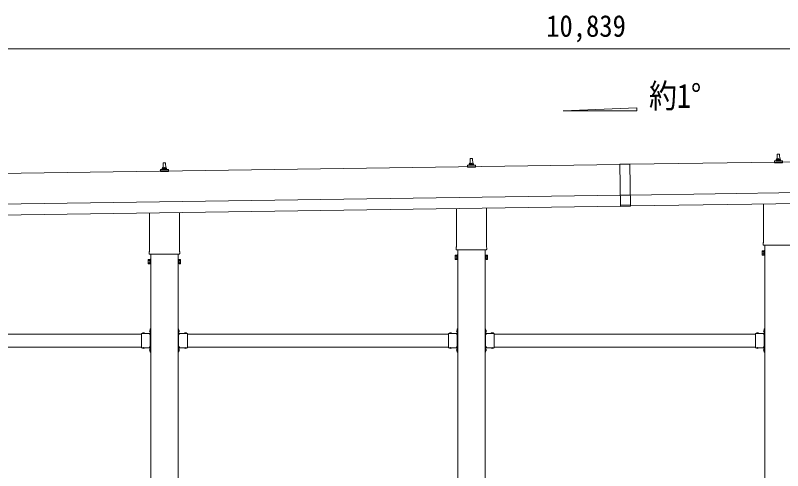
# Model space of a CAD drawing. Units: millimetres, scale not verified. Extents: x -13976 to 14131, y -9754 to 9646.
# Drawn here: x 2221 to 5720, y 1615 to 3692 of the extents above; entities that cross this region are included whole.
import ezdxf
from ezdxf.enums import TextEntityAlignment as Align

# ---------------------------------------------------------------- set-up
doc = ezdxf.new("R2010")
doc.units = ezdxf.units.MM
doc.header["$LTSCALE"] = 50
doc.linetypes.add('USER8', pattern=[4, 3, -1])
doc.layers.add('0-4_設備', color=4, linetype='Continuous', lineweight=9)
doc.layers.add('0-6_手摺', color=5, linetype='Continuous', lineweight=5)
doc.styles.add('ＭＳ ゴシック', font='')
doc.styles.get('ＭＳ ゴシック').set_extended_font_data('MS Gothic')

msp = doc.modelspace()

# ---------------------------------------------------------------- linework, layer by layer
at = {"layer": '0-4_設備'}
for p, q in [((10388.09, 3088.95), (5023.14, 3012.3)), ((5694.7, 3034.83), (5695.42, 3058.36)), ((5696.42, 3059.33), (5704.97, 3059.33)), ((5705.97, 3058.36), (5706.7, 3034.83)), ((4978.14, 3011.66), (-386.81, 2935.02)), ((2894.7, 2994.83), (2895.42, 3018.36)), ((2896.42, 3019.33), (2904.97, 3019.33)), ((2905.97, 3018.36), (2906.7, 2994.83)), ((4283.21, 3008.02), (4289.93, 3009.65)), ((4290.32, 3009.83), (4311.08, 3009.83)), ((4290.7, 3010.62), (4290.7, 3014.83)), ((4291.7, 3014.83), (4309.7, 3014.83)), ((4294.7, 3014.83), (4295.42, 3038.36)), ((4296.42, 3039.33), (4304.97, 3039.33)), ((4305.97, 3038.36), (4306.7, 3014.83)), ((4310.7, 3010.62), (4310.7, 3014.83)), ((4318.18, 3008.02), (4311.46, 3009.65)), ((4978.13, 3012.66), (5023.12, 3013.3)), ((4978.13, 3012.66), (4980.87, 2820.68)), ((5023.14, 3012.3), (4978.14, 3011.66)), ((5023.12, 3013.3), (5025.86, 2821.32)), ((5682.45, 3019.33), (5682.45, 3027.04)), ((5718.95, 3019.33), (5682.45, 3019.33)), ((5682.83, 3027.83), (5718.57, 3027.83)), ((5683.21, 3028.02), (5689.93, 3029.65)), ((5690.32, 3029.83), (5711.08, 3029.83)), ((5690.7, 3030.62), (5690.7, 3034.83)), ((5691.7, 3034.83), (5709.7, 3034.83)), ((5710.7, 3030.62), (5710.7, 3034.83)), ((5718.18, 3028.02), (5711.46, 3029.65)), ((5718.95, 3019.33), (5718.95, 3027.04)), ((2882.45, 2979.33), (2882.45, 2987.04)), ((2918.95, 2979.33), (2882.45, 2979.33)), ((2882.83, 2987.83), (2918.57, 2987.83)), ((2883.21, 2988.02), (2889.93, 2989.65)), ((2890.32, 2989.83), (2911.08, 2989.83)), ((2890.7, 2990.62), (2890.7, 2994.83)), ((2891.7, 2994.83), (2909.7, 2994.83)), ((2910.7, 2990.62), (2910.7, 2994.83)), ((2918.18, 2988.02), (2911.46, 2989.65)), ((2918.95, 2979.33), (2918.95, 2987.04)), ((4282.45, 2999.33), (4282.45, 3007.04)), ((4318.95, 2999.33), (4282.45, 2999.33)), ((4282.83, 3007.83), (4318.57, 3007.83)), ((4318.95, 2999.33), (4318.95, 3007.04)), ((5025.14, 2872.32), (10390.09, 2948.96)), ((-384.81, 2795.03), (4980.14, 2871.68)), ((5025.14, 2871.82), (4980.15, 2871.18)), ((5025.85, 2822.32), (10390.8, 2898.97)), ((-384.1, 2745.04), (4980.85, 2821.68)), ((4232.4, 2635.34), (4232.4, 2810.99)), ((4369, 2812.94), (4369, 2635.34)), ((5025.79, 2826.32), (4980.8, 2825.68)), ((5025.86, 2821.32), (4980.87, 2820.68)), ((5632.4, 2655.34), (5632.4, 2830.99)), ((2832.4, 2615.34), (2832.4, 2790.99)), ((2969, 2792.94), (2969, 2615.34)), ((4230.7, 2626.57), (4230.7, 2632.07)), ((4370.7, 2632.07), (4370.7, 2626.57)), ((5630.7, 2646.57), (5630.7, 2652.07)), ((5768.64, 2643.07), (5632.76, 2643.07)), ((5638.2, 2643.07), (5638.2, -289.43)), ((2830.7, 2606.57), (2830.7, 2612.07)), ((2968.64, 2603.07), (2832.76, 2603.07)), ((2838.2, 2603.07), (2838.2, -289.43)), ((2963.2, -289.43), (2963.2, 2603.07)), ((2970.7, 2612.07), (2970.7, 2606.57)), ((4226.7, 2597.07), (4227.46, 2598.38)), ((4226.7, 2597.07), (4226.7, 2580.07)), ((4233.7, 2593.48), (4227.46, 2593.48)), ((4368.64, 2623.07), (4232.76, 2623.07)), ((4238.2, 2623.07), (4238.2, -289.43)), ((4363.2, -289.43), (4363.2, 2623.07)), ((4367.7, 2593.48), (4373.94, 2593.48)), ((4374.7, 2597.07), (4373.94, 2598.38)), ((4374.7, 2597.07), (4374.7, 2580.07)), ((5626.7, 2617.07), (5627.46, 2618.38)), ((5626.7, 2617.07), (5626.7, 2600.07)), ((5626.7, 2600.07), (5627.46, 2598.75)), ((5633.7, 2613.48), (5627.46, 2613.48)), ((5633.7, 2603.66), (5627.46, 2603.66)), ((5633.7, 2598.75), (5627.46, 2598.75)), ((5636.2, 2599.37), (5633.7, 2599.37)), ((2826.7, 2577.07), (2827.46, 2578.38)), ((2826.7, 2577.07), (2826.7, 2560.07)), ((2826.7, 2560.07), (2827.46, 2558.75)), ((2833.7, 2573.48), (2827.46, 2573.48)), ((2833.7, 2563.66), (2827.46, 2563.66)), ((2833.7, 2558.75), (2827.46, 2558.75)), ((2836.2, 2559.37), (2833.7, 2559.37)), ((2965.2, 2559.37), (2967.7, 2559.37)), ((2967.7, 2573.48), (2973.94, 2573.48)), ((2967.7, 2563.66), (2973.94, 2563.66)), ((2967.7, 2558.75), (2973.94, 2558.75)), ((2974.7, 2577.07), (2973.94, 2578.38)), ((2974.7, 2560.07), (2973.94, 2558.75)), ((2974.7, 2577.07), (2974.7, 2560.07)), ((4226.7, 2580.07), (4227.46, 2578.75)), ((4233.7, 2583.66), (4227.46, 2583.66)), ((4233.7, 2578.75), (4227.46, 2578.75)), ((4236.2, 2579.37), (4233.7, 2579.37)), ((4365.2, 2579.37), (4367.7, 2579.37)), ((4367.7, 2583.66), (4373.94, 2583.66)), ((4367.7, 2578.75), (4373.94, 2578.75)), ((4374.7, 2580.07), (4373.94, 2578.75)), ((2796.2, 2241.57), (2796.2, 2175.57)), ((2796.2, 2241.57), (2836.2, 2241.57)), ((2799.3, 2242.08), (2799.3, 2241.57)), ((2799.3, 2241.57), (2811.1, 2241.57)), ((2835.69, 2257.47), (2836.2, 2257.47)), ((2836.2, 2261.57), (2838.2, 2261.57)), ((2836.2, 2261.57), (2836.2, 2241.57)), ((2836.2, 2257.47), (2836.2, 2245.67)), ((2838.2, 2254.57), (2836.2, 2254.57)), ((2838.2, 2248.57), (2836.2, 2248.57)), ((2838.2, 2261.57), (2838.2, 2241.57)), ((2965.2, 2261.57), (2963.2, 2261.57)), ((2963.2, 2261.57), (2963.2, 2241.57)), ((2963.2, 2254.57), (2965.2, 2254.57)), ((2963.2, 2248.57), (2965.2, 2248.57)), ((2965.2, 2261.57), (2965.2, 2241.57)), ((2965.71, 2257.47), (2965.2, 2257.47)), ((2965.2, 2257.47), (2965.2, 2245.67)), ((3005.2, 2241.57), (2965.2, 2241.57)), ((3002.1, 2241.57), (2990.3, 2241.57)), ((3002.1, 2242.08), (3002.1, 2241.57)), ((3005.2, 2241.57), (3005.2, 2175.57)), ((4196.2, 2241.57), (4196.2, 2175.57)), ((4196.2, 2241.57), (4236.2, 2241.57)), ((4199.3, 2242.08), (4199.3, 2241.57)), ((4199.3, 2241.57), (4211.1, 2241.57)), ((4235.69, 2257.47), (4236.2, 2257.47)), ((4236.2, 2261.57), (4238.2, 2261.57)), ((4236.2, 2261.57), (4236.2, 2241.57)), ((4236.2, 2257.47), (4236.2, 2245.67)), ((4238.2, 2254.57), (4236.2, 2254.57)), ((4238.2, 2248.57), (4236.2, 2248.57)), ((4238.2, 2261.57), (4238.2, 2241.57)), ((4365.2, 2261.57), (4363.2, 2261.57)), ((4363.2, 2261.57), (4363.2, 2241.57)), ((4363.2, 2254.57), (4365.2, 2254.57)), ((4363.2, 2248.57), (4365.2, 2248.57)), ((4365.2, 2261.57), (4365.2, 2241.57)), ((4365.71, 2257.47), (4365.2, 2257.47)), ((4365.2, 2257.47), (4365.2, 2245.67)), ((4405.2, 2241.57), (4365.2, 2241.57)), ((4402.1, 2241.57), (4390.3, 2241.57)), ((4402.1, 2242.08), (4402.1, 2241.57)), ((4405.2, 2241.57), (4405.2, 2175.57)), ((5596.2, 2241.57), (5596.2, 2175.57)), ((5596.2, 2241.57), (5636.2, 2241.57)), ((5599.3, 2242.08), (5599.3, 2241.57)), ((5599.3, 2241.57), (5611.1, 2241.57)), ((5635.69, 2257.47), (5636.2, 2257.47)), ((5636.2, 2261.57), (5638.2, 2261.57)), ((5636.2, 2261.57), (5636.2, 2241.57)), ((5636.2, 2257.47), (5636.2, 2245.67)), ((5638.2, 2254.57), (5636.2, 2254.57)), ((5638.2, 2248.57), (5636.2, 2248.57)), ((5638.2, 2261.57), (5638.2, 2241.57)), ((1605.2, 2238.57), (2796.2, 2238.57)), ((2836.2, 2237.57), (2836.2, 2179.57)), ((2965.2, 2237.57), (2965.2, 2179.57)), ((3005.2, 2238.57), (4196.2, 2238.57)), ((4236.2, 2237.57), (4236.2, 2179.57)), ((4365.2, 2237.57), (4365.2, 2179.57)), ((4405.2, 2238.57), (5596.2, 2238.57)), ((5636.2, 2237.57), (5636.2, 2179.57)), ((1605.2, 2178.57), (2796.2, 2178.57)), ((2796.2, 2175.57), (2836.2, 2175.57)), ((2799.3, 2175.06), (2799.3, 2175.57)), ((2799.3, 2175.57), (2811.1, 2175.57)), ((2832.2, 2178.57), (2837.7, 2178.57)), ((2836.2, 2177.57), (2832.2, 2177.57)), ((2835.69, 2171.47), (2836.2, 2171.47)), ((2836.2, 2175.57), (2836.2, 2155.57)), ((2836.2, 2171.47), (2836.2, 2159.67)), ((2838.2, 2175.57), (2838.2, 2155.57)), ((2963.2, 2175.57), (2963.2, 2155.57)), ((2969.2, 2178.57), (2963.7, 2178.57)), ((2965.2, 2177.57), (2969.2, 2177.57)), ((2965.2, 2175.57), (2965.2, 2155.57)), ((3005.2, 2175.57), (2965.2, 2175.57)), ((2965.71, 2171.47), (2965.2, 2171.47)), ((2965.2, 2171.47), (2965.2, 2159.67)), ((3002.1, 2175.57), (2990.3, 2175.57)), ((3002.1, 2175.06), (3002.1, 2175.57)), ((3005.2, 2178.57), (4196.2, 2178.57)), ((4196.2, 2175.57), (4236.2, 2175.57)), ((4199.3, 2175.06), (4199.3, 2175.57)), ((4199.3, 2175.57), (4211.1, 2175.57)), ((4232.2, 2178.57), (4237.7, 2178.57)), ((4236.2, 2177.57), (4232.2, 2177.57)), ((4235.69, 2171.47), (4236.2, 2171.47)), ((4236.2, 2175.57), (4236.2, 2155.57)), ((4236.2, 2171.47), (4236.2, 2159.67)), ((4238.2, 2175.57), (4238.2, 2155.57)), ((4363.2, 2175.57), (4363.2, 2155.57)), ((4369.2, 2178.57), (4363.7, 2178.57)), ((4365.2, 2177.57), (4369.2, 2177.57)), ((4365.2, 2175.57), (4365.2, 2155.57)), ((4405.2, 2175.57), (4365.2, 2175.57)), ((4365.71, 2171.47), (4365.2, 2171.47)), ((4365.2, 2171.47), (4365.2, 2159.67)), ((4402.1, 2175.57), (4390.3, 2175.57)), ((4402.1, 2175.06), (4402.1, 2175.57)), ((4405.2, 2178.57), (5596.2, 2178.57)), ((5596.2, 2175.57), (5636.2, 2175.57)), ((5599.3, 2175.06), (5599.3, 2175.57)), ((5599.3, 2175.57), (5611.1, 2175.57)), ((5632.2, 2178.57), (5637.7, 2178.57)), ((5636.2, 2177.57), (5632.2, 2177.57)), ((5635.69, 2171.47), (5636.2, 2171.47)), ((5636.2, 2175.57), (5636.2, 2155.57)), ((5636.2, 2171.47), (5636.2, 2159.67)), ((5638.2, 2175.57), (5638.2, 2155.57)), ((2838.2, 2168.57), (2836.2, 2168.57)), ((2838.2, 2162.57), (2836.2, 2162.57)), ((2836.2, 2155.57), (2838.2, 2155.57)), ((2963.2, 2168.57), (2965.2, 2168.57)), ((2963.2, 2162.57), (2965.2, 2162.57)), ((2965.2, 2155.57), (2963.2, 2155.57)), ((4238.2, 2168.57), (4236.2, 2168.57)), ((4238.2, 2162.57), (4236.2, 2162.57)), ((4236.2, 2155.57), (4238.2, 2155.57)), ((4363.2, 2168.57), (4365.2, 2168.57)), ((4363.2, 2162.57), (4365.2, 2162.57)), ((4365.2, 2155.57), (4363.2, 2155.57)), ((5638.2, 2168.57), (5636.2, 2168.57)), ((5638.2, 2162.57), (5636.2, 2162.57)), ((5636.2, 2155.57), (5638.2, 2155.57))]:
    msp.add_line(p, q, dxfattribs=at)
for points in [[(4719.04, 3256.86), (5055.04, 3269.27), (5055.04, 3256.86)], [(4236.2, 2578.07), (4236.2, 2599.07), (4238.2, 2599.07), (4238.2, 2578.07)], [(4365.2, 2578.07), (4365.2, 2599.07), (4363.2, 2599.07), (4363.2, 2578.07)], [(5636.2, 2598.07), (5636.2, 2619.07), (5638.2, 2619.07), (5638.2, 2598.07)], [(2836.2, 2558.07), (2836.2, 2579.07), (2838.2, 2579.07), (2838.2, 2558.07)], [(2965.2, 2558.07), (2965.2, 2579.07), (2963.2, 2579.07), (2963.2, 2558.07)]]:
    msp.add_lwpolyline(points, close=True, dxfattribs=at)
for points in [[(4233.7, 2578.75), (4233.7, 2598.38), (4227.46, 2598.38)], [(4233.7, 2579.37), (4233.7, 2597.77), (4236.2, 2597.77)], [(4367.7, 2579.37), (4367.7, 2597.77), (4365.2, 2597.77)], [(4367.7, 2578.75), (4367.7, 2598.38), (4373.94, 2598.38)], [(5633.7, 2598.75), (5633.7, 2618.38), (5627.46, 2618.38)], [(5633.7, 2599.37), (5633.7, 2617.77), (5636.2, 2617.77)], [(2833.7, 2558.75), (2833.7, 2578.38), (2827.46, 2578.38)], [(2833.7, 2559.37), (2833.7, 2577.77), (2836.2, 2577.77)], [(2967.7, 2559.37), (2967.7, 2577.77), (2965.2, 2577.77)], [(2967.7, 2558.75), (2967.7, 2578.38), (2973.94, 2578.38)], [(2799.3, 2242.08), (2811.1, 2242.08), (2811.1, 2241.57)], [(2835.69, 2257.47), (2835.69, 2245.67), (2836.2, 2245.67)], [(2965.71, 2257.47), (2965.71, 2245.67), (2965.2, 2245.67)], [(3002.1, 2242.08), (2990.3, 2242.08), (2990.3, 2241.57)], [(4199.3, 2242.08), (4211.1, 2242.08), (4211.1, 2241.57)], [(4235.69, 2257.47), (4235.69, 2245.67), (4236.2, 2245.67)], [(4365.71, 2257.47), (4365.71, 2245.67), (4365.2, 2245.67)], [(4402.1, 2242.08), (4390.3, 2242.08), (4390.3, 2241.57)], [(5599.3, 2242.08), (5611.1, 2242.08), (5611.1, 2241.57)], [(5635.69, 2257.47), (5635.69, 2245.67), (5636.2, 2245.67)], [(2836.2, 2237.57), (2832.2, 2237.57), (2832.2, 2239.57), (2836.2, 2239.57)], [(2832.2, 2238.57), (2837.7, 2238.57), (2837.7, 2178.57)], [(2969.2, 2238.57), (2963.7, 2238.57), (2963.7, 2178.57)], [(2965.2, 2237.57), (2969.2, 2237.57), (2969.2, 2239.57), (2965.2, 2239.57)], [(4236.2, 2237.57), (4232.2, 2237.57), (4232.2, 2239.57), (4236.2, 2239.57)], [(4232.2, 2238.57), (4237.7, 2238.57), (4237.7, 2178.57)], [(4369.2, 2238.57), (4363.7, 2238.57), (4363.7, 2178.57)], [(4365.2, 2237.57), (4369.2, 2237.57), (4369.2, 2239.57), (4365.2, 2239.57)], [(5636.2, 2237.57), (5632.2, 2237.57), (5632.2, 2239.57), (5636.2, 2239.57)], [(5632.2, 2238.57), (5637.7, 2238.57), (5637.7, 2178.57)], [(2799.3, 2175.06), (2811.1, 2175.06), (2811.1, 2175.57)], [(2836.2, 2179.57), (2832.2, 2179.57), (2832.2, 2177.57)], [(2835.69, 2171.47), (2835.69, 2159.67), (2836.2, 2159.67)], [(2965.2, 2179.57), (2969.2, 2179.57), (2969.2, 2177.57)], [(2965.71, 2171.47), (2965.71, 2159.67), (2965.2, 2159.67)], [(3002.1, 2175.06), (2990.3, 2175.06), (2990.3, 2175.57)], [(4199.3, 2175.06), (4211.1, 2175.06), (4211.1, 2175.57)], [(4236.2, 2179.57), (4232.2, 2179.57), (4232.2, 2177.57)], [(4235.69, 2171.47), (4235.69, 2159.67), (4236.2, 2159.67)], [(4365.2, 2179.57), (4369.2, 2179.57), (4369.2, 2177.57)], [(4365.71, 2171.47), (4365.71, 2159.67), (4365.2, 2159.67)], [(4402.1, 2175.06), (4390.3, 2175.06), (4390.3, 2175.57)], [(5599.3, 2175.06), (5611.1, 2175.06), (5611.1, 2175.57)], [(5636.2, 2179.57), (5632.2, 2179.57), (5632.2, 2177.57)], [(5635.69, 2171.47), (5635.69, 2159.67), (5636.2, 2159.67)]]:
    msp.add_lwpolyline(points, dxfattribs=at)
at = {"layer": '0-4_設備', "linetype": 'USER8'}
for points in [[(2802.7, 2244.18), (2804.05, 2241.4), (2805.2, 2240.79)], [(2807.7, 2244.18), (2806.34, 2241.4), (2805.2, 2240.79)], [(2833.59, 2254.07), (2836.37, 2252.72), (2836.97, 2251.57)], [(2833.59, 2249.07), (2836.37, 2250.43), (2836.97, 2251.57)], [(2967.81, 2254.07), (2965.03, 2252.72), (2964.42, 2251.57)], [(2967.81, 2249.07), (2965.03, 2250.43), (2964.42, 2251.57)], [(2993.7, 2244.18), (2995.05, 2241.4), (2996.2, 2240.79)], [(2998.7, 2244.18), (2997.34, 2241.4), (2996.2, 2240.79)], [(4202.7, 2244.18), (4204.05, 2241.4), (4205.2, 2240.79)], [(4207.7, 2244.18), (4206.34, 2241.4), (4205.2, 2240.79)], [(4233.59, 2254.07), (4236.37, 2252.72), (4236.97, 2251.57)], [(4233.59, 2249.07), (4236.37, 2250.43), (4236.97, 2251.57)], [(4367.81, 2254.07), (4365.03, 2252.72), (4364.42, 2251.57)], [(4367.81, 2249.07), (4365.03, 2250.43), (4364.42, 2251.57)], [(4393.7, 2244.18), (4395.05, 2241.4), (4396.2, 2240.79)], [(4398.7, 2244.18), (4397.34, 2241.4), (4396.2, 2240.79)], [(5602.7, 2244.18), (5604.05, 2241.4), (5605.2, 2240.79)], [(5607.7, 2244.18), (5606.34, 2241.4), (5605.2, 2240.79)], [(5633.59, 2254.07), (5636.37, 2252.72), (5636.97, 2251.57)], [(5633.59, 2249.07), (5636.37, 2250.43), (5636.97, 2251.57)], [(2802.7, 2172.96), (2804.05, 2175.74), (2805.2, 2176.35)], [(2807.7, 2172.96), (2806.34, 2175.74), (2805.2, 2176.35)], [(2993.7, 2172.96), (2995.05, 2175.74), (2996.2, 2176.35)], [(2998.7, 2172.96), (2997.34, 2175.74), (2996.2, 2176.35)], [(4202.7, 2172.96), (4204.05, 2175.74), (4205.2, 2176.35)], [(4207.7, 2172.96), (4206.34, 2175.74), (4205.2, 2176.35)], [(4393.7, 2172.96), (4395.05, 2175.74), (4396.2, 2176.35)], [(4398.7, 2172.96), (4397.34, 2175.74), (4396.2, 2176.35)], [(5602.7, 2172.96), (5604.05, 2175.74), (5605.2, 2176.35)], [(5607.7, 2172.96), (5606.34, 2175.74), (5605.2, 2176.35)], [(2833.59, 2168.07), (2836.37, 2166.72), (2836.97, 2165.57)], [(2833.59, 2163.07), (2836.37, 2164.43), (2836.97, 2165.57)], [(2967.81, 2168.07), (2965.03, 2166.72), (2964.42, 2165.57)], [(2967.81, 2163.07), (2965.03, 2164.43), (2964.42, 2165.57)], [(4233.59, 2168.07), (4236.37, 2166.72), (4236.97, 2165.57)], [(4233.59, 2163.07), (4236.37, 2164.43), (4236.97, 2165.57)], [(4367.81, 2168.07), (4365.03, 2166.72), (4364.42, 2165.57)], [(4367.81, 2163.07), (4365.03, 2164.43), (4364.42, 2165.57)], [(5633.59, 2168.07), (5636.37, 2166.72), (5636.97, 2165.57)], [(5633.59, 2163.07), (5636.37, 2164.43), (5636.97, 2165.57)]]:
    msp.add_lwpolyline(points, dxfattribs=at)
at = {"layer": '0-4_設備'}
for centre, radius, start, end in [((5696.42, 3058.33), 1, 90, 178.60509), ((5704.97, 3058.33), 1, 1.39491, 90), ((2896.42, 3018.33), 1, 90, 178.60509), ((2904.97, 3018.33), 1, 1.39491, 90), ((4289.7, 3010.62), 1, 283.62699, 0), ((4294.78, 3014.2), 4.13, 90, 171.17633), ((4291.7, 3013.83), 1, 90, 180), ((4296.42, 3038.33), 1, 90, 178.60509), ((4304.03, 3014.83), 4.83, 133.60282, 180), ((4297.37, 3014.83), 4.83, 0, 46.39718), ((4304.97, 3038.33), 1, 1.39491, 90), ((4306.61, 3014.2), 4.13, 8.82367, 90), ((4309.7, 3013.83), 1, 0, 90), ((4311.7, 3010.62), 1, 180, 256.37301), ((5683.45, 3027.04), 1, 103.62699, 180), ((5689.7, 3030.62), 1, 283.62699, 0), ((5694.78, 3034.2), 4.13, 90, 171.17633), ((5691.7, 3033.83), 1, 90, 180), ((5704.03, 3034.83), 4.83, 133.60282, 180), ((5697.37, 3034.83), 4.83, 0, 46.39718), ((5706.61, 3034.2), 4.13, 8.82367, 90), ((5709.7, 3033.83), 1, 0, 90), ((5711.7, 3030.62), 1, 180, 256.37301), ((5717.95, 3027.04), 1, 0, 76.37301), ((2883.45, 2987.04), 1, 103.62699, 180), ((2889.7, 2990.62), 1, 283.62699, 0), ((2894.78, 2994.2), 4.13, 90, 171.17633), ((2891.7, 2993.83), 1, 90, 180), ((2904.03, 2994.83), 4.83, 133.60282, 180), ((2897.37, 2994.83), 4.83, 0, 46.39718), ((2906.61, 2994.2), 4.13, 8.82367, 90), ((2909.7, 2993.83), 1, 0, 90), ((2911.7, 2990.62), 1, 180, 256.37301), ((2917.95, 2987.04), 1, 0, 76.37301), ((4283.45, 3007.04), 1, 103.62699, 180), ((4317.95, 3007.04), 1, 0, 76.37301), ((4234.7, 2632.07), 4, 125.09963, 180), ((4234.7, 2626.57), 4, 180, 194.47751), ((4234.7, 2626.57), 4, 194.47751, 241.04498), ((4366.7, 2626.57), 4, 298.95502, 345.52249), ((4366.7, 2632.07), 4, 0, 54.90037), ((4366.7, 2626.57), 4, 345.52249, 0), ((5634.7, 2652.07), 4, 125.09963, 180), ((5634.7, 2646.57), 4, 180, 194.47751), ((5634.7, 2646.57), 4, 194.47751, 241.04498), ((2834.7, 2612.07), 4, 125.09963, 180), ((2834.7, 2606.57), 4, 180, 194.47751), ((2834.7, 2606.57), 4, 194.47751, 241.04498), ((2966.7, 2606.57), 4, 298.95502, 345.52249), ((2966.7, 2612.07), 4, 0, 54.90037), ((2966.7, 2606.57), 4, 345.52249, 0), ((4231.04, 2595.93), 4.34, 145.61575, 214.38425), ((4242.94, 2588.57), 16.24, 162.41205, 197.58795), ((4370.35, 2595.93), 4.34, 325.61575, 34.38425), ((4358.46, 2588.57), 16.24, 342.41205, 17.58795), ((5631.04, 2615.93), 4.34, 145.61575, 214.38425), ((5631.04, 2601.21), 4.34, 145.61575, 214.38425), ((5642.94, 2608.57), 16.24, 162.41205, 197.58795), ((2831.04, 2575.93), 4.34, 145.61575, 214.38425), ((2842.94, 2568.57), 16.24, 162.41205, 197.58795), ((2831.04, 2561.21), 4.34, 145.61575, 214.38425), ((2970.35, 2575.93), 4.34, 325.61575, 34.38425), ((2958.46, 2568.57), 16.24, 342.41205, 17.58795), ((2970.35, 2561.21), 4.34, 325.61575, 34.38425), ((4231.04, 2581.21), 4.34, 145.61575, 214.38425), ((4370.35, 2581.21), 4.34, 325.61575, 34.38425), ((2805.2, 2236.34), 8.23, 44.2189, 135.7811), ((2841.43, 2251.57), 8.23, 134.2189, 225.7811), ((2836.2, 2241.57), 2, 270, 0), ((2965.2, 2241.57), 2, 180, 270), ((2959.97, 2251.57), 8.23, 314.2189, 45.7811), ((2996.2, 2236.34), 8.23, 44.2189, 135.7811), ((4205.2, 2236.34), 8.23, 44.2189, 135.7811), ((4241.43, 2251.57), 8.23, 134.2189, 225.7811), ((4236.2, 2241.57), 2, 270, 0), ((4365.2, 2241.57), 2, 180, 270), ((4359.97, 2251.57), 8.23, 314.2189, 45.7811), ((4396.2, 2236.34), 8.23, 44.2189, 135.7811), ((5605.2, 2236.34), 8.23, 44.2189, 135.7811), ((5641.43, 2251.57), 8.23, 134.2189, 225.7811), ((5636.2, 2241.57), 2, 270, 0), ((2805.2, 2180.8), 8.23, 224.2189, 315.7811), ((2841.43, 2165.57), 8.23, 134.2189, 225.7811), ((2836.2, 2175.57), 2, 0, 90), ((2965.2, 2175.57), 2, 90, 180), ((2959.97, 2165.57), 8.23, 314.2189, 45.7811), ((2996.2, 2180.8), 8.23, 224.2189, 315.7811), ((4205.2, 2180.8), 8.23, 224.2189, 315.7811), ((4241.43, 2165.57), 8.23, 134.2189, 225.7811), ((4236.2, 2175.57), 2, 0, 90), ((4365.2, 2175.57), 2, 90, 180), ((4359.97, 2165.57), 8.23, 314.2189, 45.7811), ((4396.2, 2180.8), 8.23, 224.2189, 315.7811), ((5605.2, 2180.8), 8.23, 224.2189, 315.7811), ((5641.43, 2165.57), 8.23, 134.2189, 225.7811), ((5636.2, 2175.57), 2, 0, 90)]:
    msp.add_arc(centre, radius, start, end, dxfattribs=at)
at = {"layer": '0-6_手摺', "color": 6, "lineweight": 9}
msp.add_line((-417.82, 3539.22), (10421.18, 3539.22), dxfattribs=at)

# ---------------------------------------------------------------- texts
at = {"layer": '0-4_設備', "color": 7, "style": 'ＭＳ ゴシック', "width": 0.85}
msp.add_text('約1°', height=110, dxfattribs=at).set_placement((5110.72, 3236.63), align=Align.BOTTOM_LEFT)
at = {"layer": '0-6_手摺', "color": 7, "style": 'ＭＳ ゴシック', "width": 0.9}
msp.add_text('10,839', height=98.97, dxfattribs=at).set_placement((4641.68, 3564.22), align=Align.BOTTOM_LEFT)

doc.saveas('drawing.dxf')
